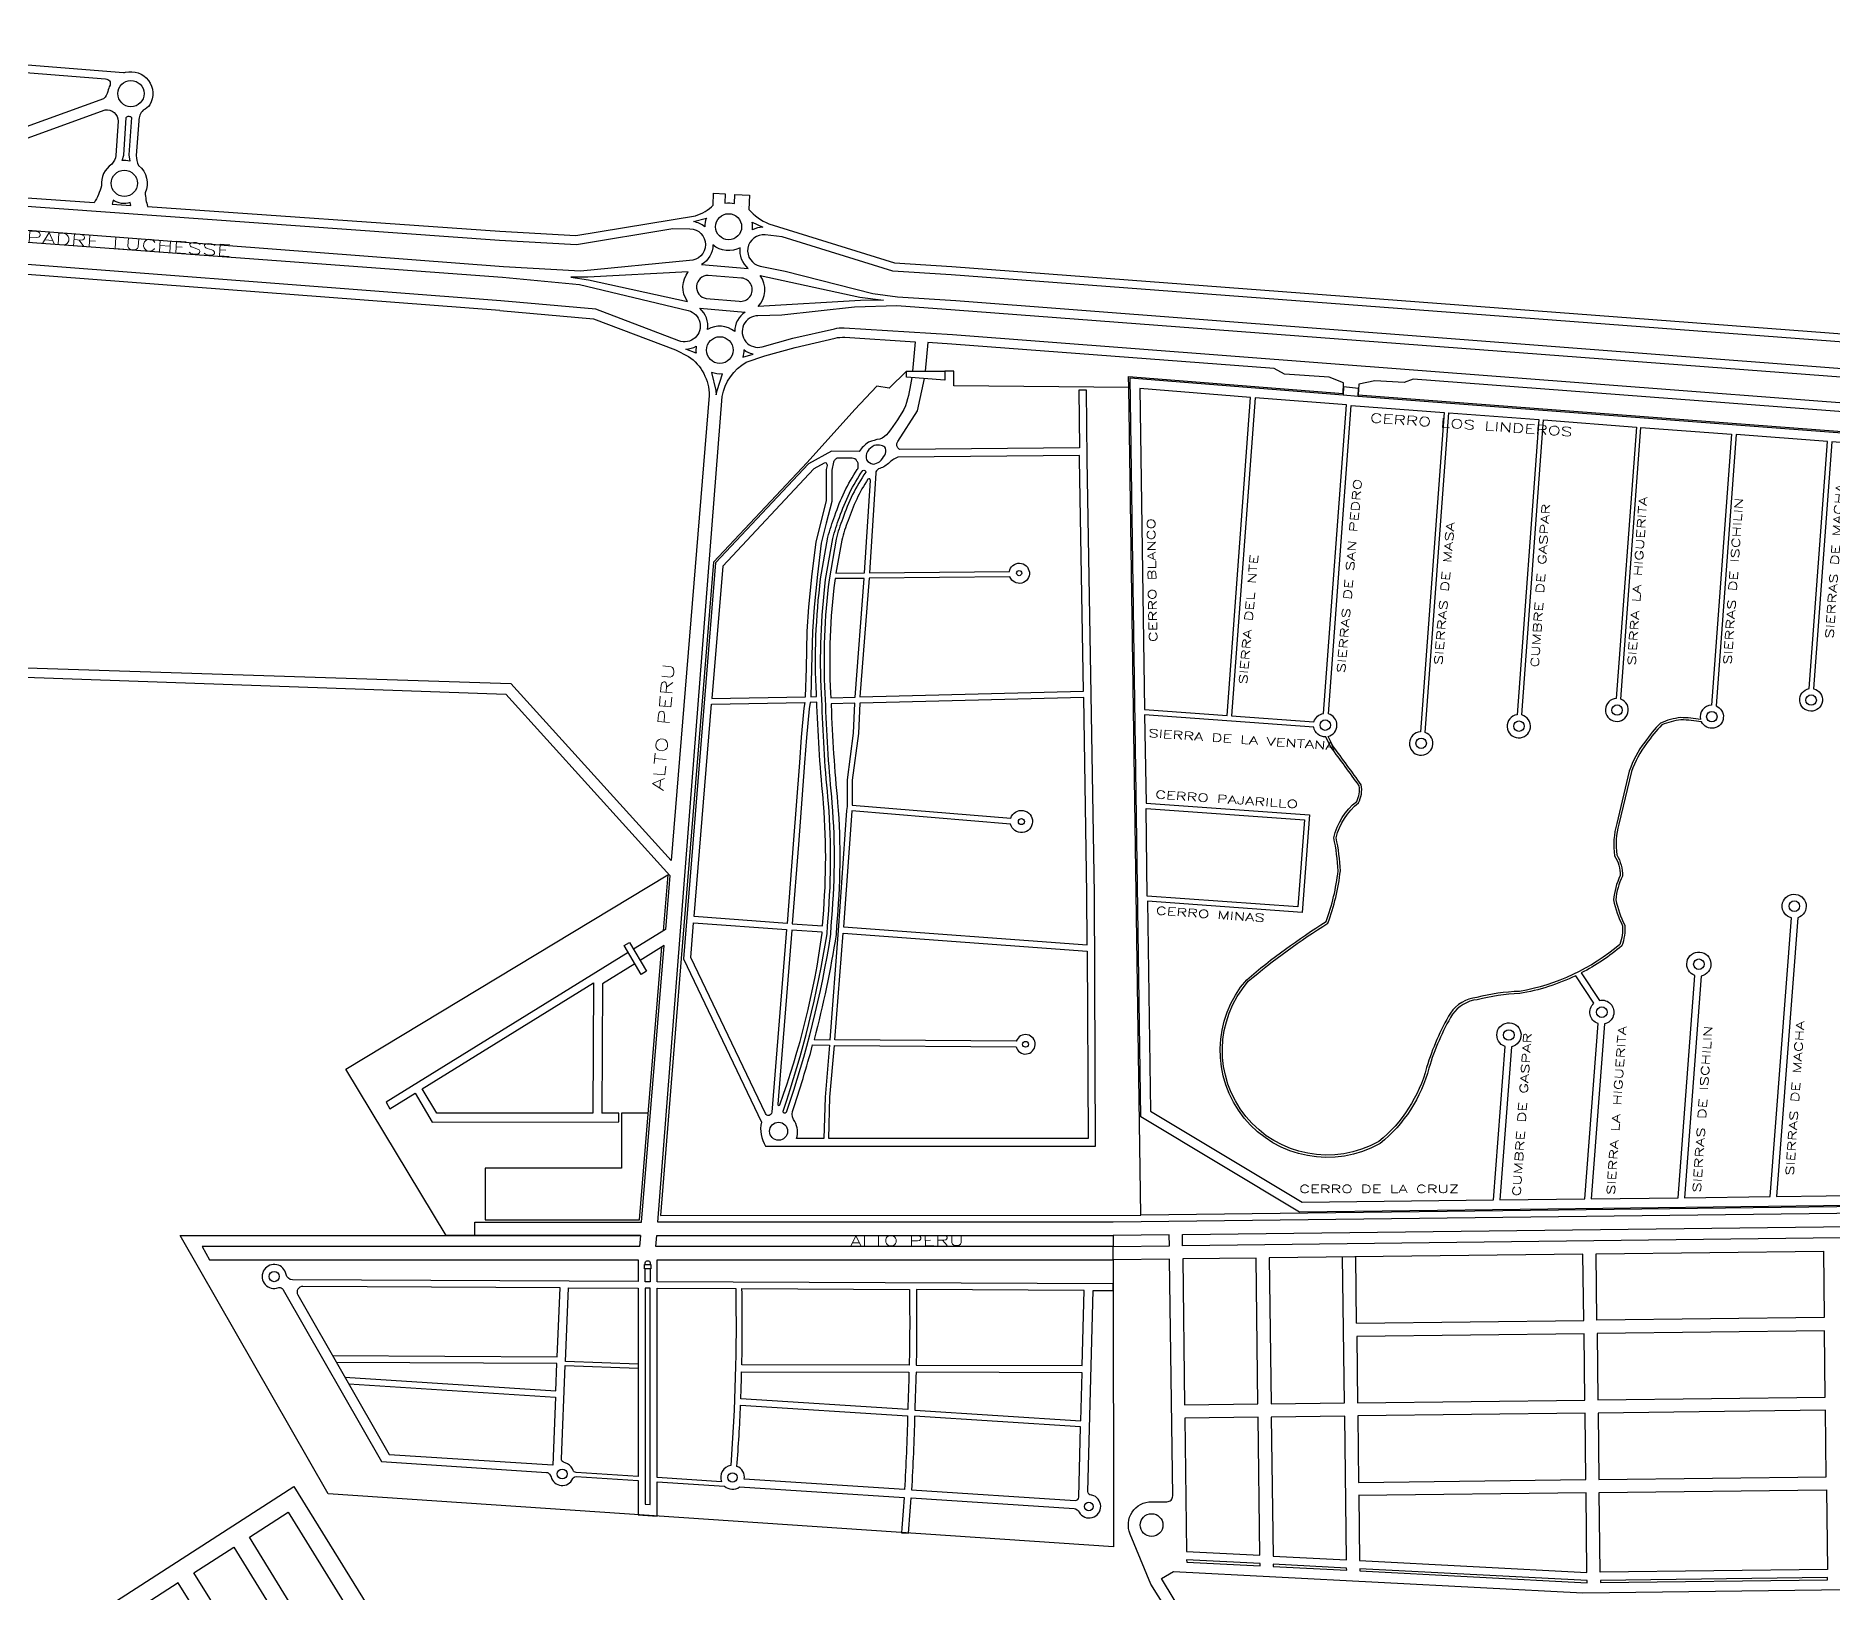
# Model space of a CAD drawing. Header units: millimetres. Extents: x 4375152 to 4409667, y 6523746 to 6549185.
# Drawn here: x 4378799 to 4380371, y 6535867 to 6537229 of the extents above; entities that cross this region are included whole.
import ezdxf

# ---------------------------------------------------------------- set-up
doc = ezdxf.new("R2010")
doc.units = ezdxf.units.MM
doc.layers.add('LINEA CALLE', color=252, linetype='Continuous')
doc.layers.add('NOMBRE CALLE', color=252, linetype='Continuous')
doc.styles.add('ROMANS', font='romans')

msp = doc.modelspace()

# ---------------------------------------------------------------- linework, layer by layer
at = {"layer": 'LINEA CALLE', "transparency": 33554687}
for points in [[(4378474.1, 6537228.7), (4378876.1, 6537196.8, 0.082167), (4378877.7, 6537196.9, -0.668009), (4378899, 6537168.5, -0.111903), (4378893.2, 6537163.7, 0.201157), (4378889.3, 6537154.4), (4378887, 6537124.2, 0.106027), (4378889.2, 6537115.4, -0.342844), (4378894.9, 6537091.5, 0.062128), (4378897.1, 6537079.4), (4379205.3, 6537058), (4379271.8, 6537054.1), (4379376.3, 6537071.5, 0.130383), (4379392, 6537080.8), (4379392.3, 6537091.3), (4379402.5, 6537090.7), (4379402.2, 6537082.5, -0.101011), (4379410.6, 6537082.1), (4379410.9, 6537090.1), (4379423.6, 6537089.3), (4379423.2, 6537077, 0.123111), (4379440.6, 6537064.4), (4379550.5, 6537030.2), (4379600.7, 6537027.1), (4381135.8, 6536911.1)], [(4379371.5, 6537060.1, -0.994463), (4379371.3, 6537032.4), (4379275.7, 6537022.9), (4379208.3, 6537026.8), (4378192.3, 6537104.4)], [(4378866.9, 6537085), (4378866.1, 6537081.5), (4378882.3, 6537080.4), (4378881.8, 6537082.9, -0.223231), (4378866.9, 6537085)], [(4379205.3, 6536988.4), (4378695.7, 6537027.3), (4378692.6, 6537027.5), (4378682, 6536838.3), (4378613, 6536840.6, 0.075462), (4378604.1, 6536839.5), (4378497, 6536810.1), (4378532.4, 6536645.1)], [(4379369.3, 6536996.5, -0.325993), (4379370.1, 6537022.5), (4379282.3, 6537017.8), (4379267.4, 6537017.8), (4379282.9, 6537015.3), (4379369.3, 6536996.5)], [(4379205.2, 6536988.4), (4379287.3, 6536981.3), (4379358.8, 6536954), (4379370.4, 6536948.4, -0.241788), (4379388.5, 6536914.1), (4379355.1, 6536507.3)], [(4382348.1, 6536215), (4381739, 6536215), (4379741.8, 6536190.9), (4379343.5, 6536190.9), (4379399.8, 6536913.4, -0.218194), (4379420.8, 6536943.3), (4379437, 6536949), (4379463.7, 6536956.3), (4379498.5, 6536964.4, -0.072184), (4379507.1, 6536965.1), (4379568.5, 6536961.2), (4379566.2, 6536935.6)], [(4379565.6, 6536929.8, -0.04174), (4379560.2, 6536905.1, -0.05117), (4379544.9, 6536881.5, -0.153076), (4379537.6, 6536876, 0.058201), (4379527.9, 6536873.3, 0.094834), (4379519.6, 6536865.3), (4379495.3, 6536865.5), (4379475.3, 6536854.5), (4379393.9, 6536767.7), (4379365.8, 6536421.4), (4379434.1, 6536278.5, 0.20543), (4379437.8, 6536257.5), (4379726.5, 6536257.6), (4379725.4, 6536478.2), (4379722.7, 6536652.7), (4379719, 6536858.2), (4379718.5, 6536918.7), (4379711.8, 6536918.7), (4379712.3, 6536868.5), (4379554.9, 6536867, -0.412715), (4379553.4, 6536874), (4379570.7, 6536900.8), (4379576.8, 6536929)], [(4379956.1, 6536913.7), (4380945.5, 6536838.7, 0.724871), (4380945.9, 6536852.9)], [(4379539, 6536870.4, 0.138003), (4379532.8, 6536870.3, 0.139584), (4379526.9, 6536865.3, 0.184153), (4379526, 6536857.9, 0.208349), (4379531.8, 6536854.2, 0.108194), (4379537.5, 6536856.2, 0.04414), (4379542.1, 6536862, 0.21716), (4379542.7, 6536868, 0.178778), (4379539, 6536870.4)], [(4380459.4, 6536866.9), (4380370.7, 6536873.6), (4380354.7, 6536657.6, -9.837434), (4380350.7, 6536657.7), (4380366.7, 6536874), (4380286.8, 6536880), (4380269.3, 6536642.6, -1.450649), (4380256.6, 6536628.6, 0.035144), (4380238.6, 6536630.4, 0.074245), (4380222, 6536626, 0.04445), (4380208.5, 6536609.6, 0.083954), (4380195.3, 6536585.1), (4380184.3, 6536539.1, 0.105013), (4380182.5, 6536512.2, -0.142698), (4380187.4, 6536493.7, 0.097762), (4380181.7, 6536473, 0.071928), (4380189.5, 6536450.9, -0.100465), (4380186.9, 6536432.8, -0.057251), (4380151.4, 6536409), (4380167.2, 6536385, -1.001919), (4380171.6, 6536364.4), (4380160, 6536211.4), (4380236.1, 6536212.4), (4380250.8, 6536406.7, -7.561961), (4380256.3, 6536406.3), (4380241.6, 6536212.4), (4380316.8, 6536213.3), (4380335.3, 6536457.1, -7.520241), (4380340.8, 6536457.3), (4380322.3, 6536213.4), (4380409, 6536214.5)], [(4379482.3, 6536650.8), (4379482.2, 6536653.1, -0.043803), (4379485.9, 6536753.9), (4379492.3, 6536790.1, -0.035369), (4379498.4, 6536809, -0.069146), (4379518, 6536849.4, 0.155793), (4379518.8, 6536852.3), (4379518.8, 6536853.7, 0.12328), (4379518.1, 6536856.1), (4379517.7, 6536856.8, 0.267511), (4379513.4, 6536859.3), (4379500.7, 6536859.4, 0.183799), (4379499.4, 6536858.9), (4379498.9, 6536858.4, 0.154607), (4379497.3, 6536855.9), (4379495.6, 6536848.8), (4379495.7, 6536821.4), (4379490.7, 6536802.6), (4379486.4, 6536785.1), (4379483.1, 6536757.6), (4379480.2, 6536729), (4379478.7, 6536707.6), (4379477.9, 6536675.4), (4379477.3, 6536650.7), (4379482.3, 6536650.8)], [(4379328.2, 6536179.3), (4379327.4, 6536169.6), (4378944.7, 6536169.6), (4378951.3, 6536158.1), (4379326.4, 6536158.1), (4379326.4, 6536139), (4379023.8, 6536140.5, -0.339054), (4379018.2, 6536145.3, 2.450879), (4379009.9, 6536133.1), (4379011.9, 6536133.7, -0.347638), (4379015.3, 6536132.3), (4379016.8, 6536129.6), (4379101.7, 6535981.5), (4379246.2, 6535972.1, -0.250536), (4379248.6, 6535970.6), (4379250, 6535968.3, 0.718468), (4379269, 6535966.6, -0.315249), (4379271.9, 6535968.4), (4379326.4, 6535964.9), (4379326.4, 6535934.9), (4379342.8, 6535933.8), (4379342.8, 6535963.9), (4379401.7, 6535960.1, 0.357665), (4379414.9, 6535959.3), (4379558.9, 6535950, -0.004028), (4379556.7, 6535919.3), (4379562.8, 6535918.9, 0.004018), (4379565, 6535949.7), (4379707.6, 6535940.5, -0.249799), (4379712, 6535937.2, 1.507414), (4379723.2, 6535952.2), (4379722.7, 6535952.2, -0.422045), (4379719.7, 6535955.3), (4379724.4, 6536131.3), (4379741.8, 6536131.2), (4379741.8, 6536136.9), (4379342.8, 6536138.9), (4379342.8, 6536158.1), (4379741.8, 6536158.1), (4379742.2, 6535906.8), (4379054.9, 6535953.3), (4378925.4, 6536179.3), (4379328.2, 6536179.3), (4379183.3, 6536179.3), (4379183.3, 6536190.9), (4379329.2, 6536190.9), (4379349, 6536433), (4379327.9, 6536419.9)], [(4378429, 6536224.2), (4378726.7, 6535767.6), (4379025.1, 6535959.7), (4379112.5, 6535818.3), (4379139.9, 6535855.6), (4379808.4, 6535821), (4379774.9, 6535874.3), (4379756.7, 6535918.1, -0.535455), (4379775.5, 6535946.4), (4379788.9, 6535946.4, 0.417946), (4379793.9, 6535951.5), (4379791.2, 6536158.7), (4379741.8, 6536158.1), (4379741.8, 6536169.6), (4379341.8, 6536169.6), (4379342.6, 6536179.3), (4379741.8, 6536179.3)], [(4379896.5, 6535807.5, 0.420297), (4379890.7, 6535797.8), (4379925.3, 6535740.7), (4379883.2, 6535715.8), (4379841.3, 6535784.8), (4379870.6, 6535798.9), (4379871.1, 6535798.8), (4379871.6, 6535808.8), (4379868.5, 6535809), (4379836.1, 6535793.3), (4379784.1, 6535879.1), (4379794.7, 6535885.3), (4380152.8, 6535866.8), (4380454.2, 6535870.4), (4380450.3, 6536178.1), (4379802.6, 6536170.3), (4379802.6, 6536180.1), (4380460.8, 6536188.1), (4380466, 6535775.2, 0.144679), (4380463, 6535759.7)], [(4379332.3, 6536153.9), (4379332.3, 6536155.5, -0.774978), (4379336.9, 6536155.5), (4379336.9, 6536153.9)], [(4379058.9, 6536074.3), (4379255.5, 6536073.3), (4379258, 6536133.6), (4379032.9, 6536134.8, 0.577955), (4379028.5, 6536127.3), (4379108.4, 6535987.8), (4379251.6, 6535978.6)], [(4379326.4, 6536066.6), (4379262.6, 6536069), (4379265.3, 6536133.6), (4379326.4, 6536133.3), (4379326.4, 6535968.5), (4379271.9, 6535972, -0.286891), (4379269.3, 6535973.8), (4379268.8, 6535975.1, 0.218957), (4379262.3, 6535980.4), (4379260.9, 6535981, -0.313523), (4379259.1, 6535983.9), (4379262.4, 6536065.5), (4379326.4, 6536063.1)], [(4379713.5, 6536017.3), (4379714.7, 6536059.2), (4379569.4, 6536059.6, -0.004466), (4379568.2, 6536026.6), (4379713.5, 6536017.3)], [(4379713.4, 6536011.8), (4379568.1, 6536021.2, -0.008404), (4379565.4, 6535956.7), (4379708.6, 6535947.6, 0.42516), (4379711.8, 6535950.5), (4379713.4, 6536011.8)]]:
    msp.add_lwpolyline(points, format="xyb", dxfattribs=at)
for points in [[(4378731.2, 6537201.4), (4378860.3, 6537191.1, -0.531727), (4378864.2, 6537185.6, 0.075226), (4378862.2, 6537180.2, -0.188428), (4378858.4, 6537173.7), (4378736.6, 6537129.7, -0.06422), (4378709.6, 6537123.1, -0.052638), (4378695.6, 6537123.2, -0.410357), (4378690.8, 6537128.9), (4378691.9, 6537141.1), (4378693.5, 6537154.3, -0.39869), (4378698.7, 6537158.8), (4378717.2, 6537157.6, 0.370329), (4378722.4, 6537161.5)], [(4378871.4, 6537154.2), (4378869.4, 6537124.2, -0.136593), (4378865.7, 6537116.5, 0.282134), (4378856.8, 6537097.6, -0.068134), (4378850.2, 6537082.6), (4378690.7, 6537093.7), (4378682, 6537095.3), (4378665.2, 6537101.4, 0.071637), (4378662.6, 6537104.6, -0.389717), (4378674, 6537115.3, 0.029881), (4378710.7, 6537113.5, 0.064003), (4378740, 6537120.7), (4378859.9, 6537164, -0.449747)], [(4378874.7, 6537119.7), (4378876.3, 6537124.5), (4378878.4, 6537157.5, -0.465045), (4378883, 6537157.3), (4378880.6, 6537124.6), (4378881.4, 6537119.2, 0.085102)], [(4378088.3, 6537075.3), (4378087.5, 6537079.5, -0.488958), (4378093.9, 6537088.8), (4378153.3, 6537094.7), (4378191, 6537092.5), (4379207.7, 6537017.8), (4379274.9, 6537011.4), (4379370.1, 6536988.4, -1.06647), (4379361.9, 6536962.1), (4379289.3, 6536989.8), (4379206, 6536997.1), (4378696.3, 6537036), (4378328.3, 6537063), (4378143.8, 6537078.6)], [(4379384.5, 6537061.8, 0.133032), (4379374.8, 6537066.3), (4379385.9, 6537069.3, 0.091988)], [(4379426, 6537065.7), (4379435.2, 6537061.4, 0.116209), (4379426.2, 6537059, 0.080398)], [(4379391.7, 6537046, -0.261053), (4379381.8, 6537028.7), (4379422.6, 6537025.4, -0.253505), (4379415.6, 6537043.5, -0.314673)], [(4381096.3, 6536906.9), (4379600.2, 6537019.7), (4379549.2, 6537022.9), (4379452.2, 6537053), (4379437.4, 6537054.7, 0.957682), (4379433.1, 6537027.4), (4379454.8, 6537023), (4379531.5, 6537003.3), (4379553.2, 6537000.6), (4379604.3, 6536997.4), (4380984.3, 6536891.4), (4381046.9, 6536887.3, 0.013052), (4381066.5, 6536888.7), (4381120.8, 6536895), (4381156.6, 6536897.8, 0.456594), (4381157.3, 6536903.1), (4381136, 6536904.6)], [(4379416.7, 6537016.9), (4379387.5, 6537019.2, 0.921383), (4379385.8, 6536999), (4379414.5, 6536996.6, 1.027517)], [(4379433.1, 6537019.1), (4379520.3, 6537000.3), (4379540.9, 6536997.5), (4379520.7, 6536997.3), (4379431.2, 6536992.1, 0.360629)], [(4379387, 6536971.9, 0.259861), (4379380.1, 6536990.5), (4379420, 6536987.2, 0.252525), (4379410.7, 6536970.2, 0.31255)], [(4380971, 6536862.5), (4381053.1, 6536856.8), (4381122.9, 6536851.6), (4381151.3, 6536848.2, 0.439881), (4381151.9, 6536851.9, 0.060465), (4381144.7, 6536856.5), (4381046.5, 6536879.8), (4380983.5, 6536884.5), (4379603.7, 6536988.7), (4379552.7, 6536992.7), (4379515.5, 6536991.5), (4379452, 6536984.5), (4379431.1, 6536984, 1.144958), (4379434.8, 6536956.8), (4379461.7, 6536964.3), (4379497.9, 6536972.6, -0.072184), (4379506.5, 6536973.3), (4379601.3, 6536967.4)], [(4379376.9, 6536951.2), (4379368, 6536954.6, 0.1171), (4379377.1, 6536957.4, 0.073541)], [(4379417.7, 6536947.7), (4379426.8, 6536950.2, -0.112167), (4379418.6, 6536954.1, -0.077197)], [(4379390.5, 6536934.3), (4379394.2, 6536918.5), (4379394.4, 6536914.7), (4379395.3, 6536918.6), (4379400, 6536933.1, -0.116467)], [(4380004.4, 6536928.6), (4379996.5, 6536925.6), (4379970.9, 6536926.9), (4379956.7, 6536924), (4379956.2, 6536914.8), (4380945.6, 6536839.8, 0.611284), (4380945.9, 6536852.9), (4380788.9, 6536864.4), (4380783.8, 6536869.3)], [(4380035.4, 6536899.1), (4380114.3, 6536893.1), (4380095.2, 6536634.9, 9.843533), (4380099.3, 6536634.7), (4380118.3, 6536892.8), (4380199.6, 6536886.6), (4380182, 6536649.1, 9.830023), (4380186, 6536648.5), (4380203.6, 6536886.3), (4380282.8, 6536880.3), (4380265.3, 6536643.3, 0.476575), (4380255.8, 6536630.8, 0.033204), (4380238.5, 6536632.4, 0.076458), (4380220.8, 6536627.6, 0.045127), (4380206.9, 6536610.8, 0.084042), (4380193.4, 6536585.6), (4380182.4, 6536539.6, 0.10644), (4380180.6, 6536511.5, -0.142382), (4380185.5, 6536494.2, 0.096917), (4380179.7, 6536472.9, 0.07143), (4380187.5, 6536450.3, -0.094998), (4380185.2, 6536433.9, -0.133387), (4380097.3, 6536392.9, 0.052607), (4380059.9, 6536387.6, 0.211609), (4380036.9, 6536373.9, 0.060373), (4380016.1, 6536326.4, -0.159575), (4379974.2, 6536261.5, -0.844494), (4379860.1, 6536401.7, -0.036637), (4379929.8, 6536452.6, 0.060921), (4379940.6, 6536498.3, 0.042052), (4379936.9, 6536527.3, -0.168428), (4379956.5, 6536557.8, 0.168586), (4379958.9, 6536573.5, 0.006106), (4379934.1, 6536607.6), (4379929.9, 6536615.9, 0.769998), (4379930.1, 6536635.7), (4379950, 6536905.5), (4380031.4, 6536899.4), (4380010.7, 6536620, 9.825914), (4380014.8, 6536619.4)], [(4379866.1, 6536912.2), (4379845.5, 6536633.9), (4379917.5, 6536628.7, -0.298015), (4379926, 6536636), (4379946, 6536905.9)], [(4379390.7, 6536649.1), (4379472.7, 6536650.6), (4379473.4, 6536675.5), (4379474.2, 6536707.8), (4379475.6, 6536729.4), (4379478.5, 6536758.1), (4379481.9, 6536785.9), (4379486.3, 6536803.7), (4379491.1, 6536822), (4379491, 6536849.3), (4379491.8, 6536852.8, 0.652), (4379488.9, 6536855), (4379480, 6536850.1), (4379400.2, 6536765)], [(4379716, 6536655.4), (4379712.4, 6536858.1), (4379712.4, 6536861.7), (4379553.4, 6536860.2, 0.121184), (4379545.2, 6536854.6, -0.109297), (4379536.5, 6536850, 0.245991), (4379534.1, 6536846.1), (4379528.6, 6536758.9), (4379651, 6536760.1, -7.342984), (4379651.5, 6536755.4), (4379528.3, 6536754.3), (4379520.3, 6536650.5)], [(4379455.8, 6536287, -0.814991), (4379453, 6536288.1, 0.042751), (4379491.6, 6536443.3), (4379491.8, 6536450.3, 0.043666), (4379492.8, 6536557.3, -0.016278), (4379487.1, 6536642.9), (4379486.6, 6536653.3, -0.043757), (4379490.3, 6536753.3), (4379496.6, 6536789.2, -0.035372), (4379502.5, 6536807.5, -0.072594), (4379522.8, 6536848.6, -0.658613), (4379525.3, 6536847, 0.072991), (4379505.3, 6536806.5, 0.035377), (4379499.5, 6536788.6), (4379493.3, 6536752.9, 0.043724), (4379489.6, 6536653.5), (4379490.1, 6536643.1, 0.016289), (4379495.8, 6536557.6, -0.043637), (4379494.8, 6536450.1), (4379494.6, 6536443, -0.042846)], [(4379524.4, 6536758.9), (4379529.5, 6536839.9, 0.73205), (4379527.3, 6536841, 0.066893), (4379510, 6536804.8, 0.035389), (4379504.4, 6536787.5), (4379499.3, 6536758.6)], [(4379516.1, 6536650.4), (4379524.1, 6536754.2), (4379498.5, 6536754), (4379498.2, 6536752.1, 0.043671), (4379494.5, 6536653.7), (4379494.7, 6536649.8)], [(4379716.1, 6536649.9), (4379520.1, 6536645), (4379519, 6536618.5), (4379513.6, 6536577.6), (4379513.6, 6536555.9), (4379652.3, 6536544.4, -7.489932), (4379652.1, 6536539.3), (4379513.1, 6536550.8), (4379513.1, 6536550.6), (4379505.9, 6536449.3), (4379719, 6536433.5), (4379718.8, 6536478.2)], [(4379487.4, 6536450.1), (4379487.4, 6536450.6, 0.043709), (4379488.5, 6536556.9, -0.016263), (4379482.7, 6536642.8), (4379482.6, 6536645.8), (4379476.7, 6536645.7), (4379475.8, 6536640), (4379473.5, 6536614.9), (4379471.8, 6536592.9), (4379466.6, 6536521.4), (4379461.1, 6536452)], [(4379494.2, 6536350.5), (4379501.5, 6536446.1), (4379508.9, 6536551.1), (4379509.4, 6536554.5), (4379509.4, 6536577.9), (4379514.8, 6536618.8), (4379515.9, 6536644.9), (4379495, 6536644.3), (4379495.1, 6536643.3, 0.016307), (4379500.8, 6536558, -0.043589), (4379499.7, 6536449.8), (4379499.5, 6536442.6, -0.02482), (4379480.2, 6536350.8)], [(4380162.4, 6536382.5), (4380146.6, 6536406.6, -0.069185), (4380097.5, 6536390.9, 0.052976), (4380060.3, 6536385.6, 0.211951), (4380038.6, 6536372.8, 0.060235), (4380018.1, 6536325.8, -0.159841), (4379975.4, 6536259.8, -0.845937), (4379858.7, 6536403.1, -0.036408), (4379928.2, 6536453.9, 0.059824), (4379938.6, 6536498.3, 0.042481), (4379934.9, 6536527.3, -0.168542), (4379954.9, 6536559.1, 0.158851), (4379957, 6536572.8, 0.006065), (4379932.4, 6536606.5), (4379927.8, 6536615.6, -0.375987), (4379917.3, 6536624), (4379769.4, 6536634.8), (4379770.6, 6536557.6), (4379913.5, 6536547.2), (4379907.2, 6536461.8), (4379771.8, 6536471.7), (4379774.5, 6536288), (4379907.2, 6536208.4), (4380074.6, 6536210.4), (4380084.8, 6536344.7, -7.558287), (4380090.3, 6536344.4), (4380080.1, 6536210.5), (4380154.5, 6536211.4), (4380166.1, 6536364.7, -0.576452)], [(4379456.1, 6536446.9), (4379443.3, 6536287.1, -0.76631), (4379437.6, 6536286.1), (4379372.3, 6536422.6), (4379374.8, 6536452.8)], [(4379487.2, 6536444.6), (4379460.7, 6536446.5), (4379448.4, 6536294.1, 0.832188), (4379450.2, 6536293.7, 0.053764), (4379487.2, 6536443.7)], [(4379493, 6536264.1), (4379494, 6536300.2), (4379498, 6536345.6), (4379656.9, 6536344.5, 6.933722), (4379657.1, 6536349.3), (4379498.4, 6536350.5), (4379505.5, 6536443.9), (4379719.1, 6536428.1), (4379719.9, 6536264.2)], [(4379463.4, 6536278.9, -0.2426), (4379461.2, 6536287.7, 0.016128), (4379478.9, 6536346), (4379493.8, 6536345.7), (4379489.8, 6536300.4), (4379488.8, 6536264.1), (4379464.9, 6536264.1, 0.193929)], [(4379342.8, 6536133.2), (4379411.6, 6536132.9, -0.023055), (4379407.3, 6535978, 0.48355), (4379399.2, 6535963.9), (4379342.8, 6535967.5)], [(4379417.1, 6536132.8), (4379563.6, 6536132.1, -0.00899), (4379563.4, 6536065.9), (4379417, 6536066.3, 0.009856)], [(4379569.7, 6536132.1, -0.008958), (4379569.5, 6536065.9), (4379714.8, 6536065.5), (4379716.6, 6536131.3)], [(4379416.8, 6536060), (4379563.2, 6536059.6, -0.00443), (4379562.1, 6536027), (4379416.1, 6536036.4, 0.003496)], [(4379415.9, 6536031), (4379562, 6536021.6, -0.008432), (4379559.3, 6535957.1), (4379419.1, 6535966.1, 0.346363), (4379412.7, 6535977.3, 0.007972)]]:
    msp.add_lwpolyline(points, format="xyb", close=True, dxfattribs=at)
for points in [[(4378689.6, 6537087), (4379204.8, 6537050.2), (4379272.2, 6537046.3), (4379356.5, 6537060.2), (4379371.5, 6537060.1)], [(4379416.6, 6537079.6), (4379416.6, 6537079.6)], [(4381178.2, 6536683.6), (4381593, 6536652.1), (4381602.6, 6536791.1), (4381706, 6536784.2), (4381705.9, 6536725.6), (4382342.3, 6536726.1), (4382342.3, 6536220.8), (4381738.9, 6536220.8), (4379766.1, 6536197), (4379755.6, 6536921.1), (4379755.4, 6536930.7), (4379943.2, 6536915.8), (4379943.5, 6536925.3), (4379930.7, 6536930.3), (4379891.6, 6536932.8), (4379882.6, 6536937.8), (4379600.7, 6536959.2), (4379579.7, 6536960.5), (4379577.4, 6536935.6)], [(4379561.1, 6536935.6), (4379594.7, 6536935.6), (4379594.7, 6536927.6), (4379561.1, 6536930.2), (4379561.1, 6536935.6), (4379546, 6536920.6), (4379535, 6536922.2), (4379515.8, 6536902), (4379474.1, 6536855.7), (4379392.3, 6536768.5), (4379364, 6536421.6), (4379345.9, 6536196.7), (4379766.1, 6536197), (4379755.6, 6536921.1), (4379602.5, 6536922.5), (4379602.5, 6536935.6), (4379594.7, 6536935.6)], [(4381178.1, 6536682.5), (4381594, 6536650.9), (4381603.6, 6536789.9), (4381704.9, 6536783.2), (4381704.7, 6536724.5), (4382341.2, 6536725), (4382341.2, 6536221.9), (4381738.9, 6536221.9), (4379904.9, 6536199.8), (4379766, 6536283.1), (4379756.6, 6536929.5), (4379943.2, 6536914.7), (4379956.1, 6536913.7), (4379956.5, 6536920.2), (4379943.4, 6536921.8), (4379943.2, 6536914.7)], [(4378532.4, 6536645.1), (4378665.1, 6536680.1), (4379214.8, 6536662.2), (4379355.1, 6536507.3)], [(4378534.1, 6536637.3), (4378666, 6536672.1), (4379210.4, 6536652.8), (4379354.1, 6536494.3), (4379350.2, 6536447.1), (4379322.2, 6536429.8)], [(4380010.3, 6536614.3), (4380010.3, 6536614.2)], [(4379183.3, 6536179.3), (4379158.2, 6536179.3), (4379070.6, 6536324.9), (4379352.1, 6536494.8), (4379348.1, 6536445.8)], [(4379335, 6536286.4), (4379311.8, 6536286.4), (4379311.8, 6536238.1), (4379192.3, 6536238.1), (4379192.3, 6536192.9), (4379327.3, 6536192.9), (4379346.9, 6536431.7)], [(4379317.6, 6536426.9), (4379105.7, 6536295.9), (4379108.9, 6536290.1), (4379131.1, 6536303.8), (4379146.1, 6536278.5), (4379309.2, 6536278.8), (4379309.2, 6536286.4), (4379294.5, 6536286.4)], [(4379323.4, 6536417.1), (4379295, 6536399.6), (4379294.5, 6536286.4)], [(4379954.8, 6536102.5), (4380153.6, 6536104.9), (4380152.9, 6536163), (4379878.4, 6536159.7), (4379880, 6536032), (4379944.2, 6536032.8), (4379942.6, 6536160.5)], [(4379336.9, 6536150.2), (4379336.9, 6536138.9), (4379332.3, 6536138.9), (4379332.3, 6536150.2)], [(4379802.7, 6536158.8), (4379804.3, 6536031.1), (4379868.5, 6536031.9), (4379866.9, 6536159.6), (4379802.7, 6536158.8)], [(4379955, 6536091), (4379955.7, 6536032.9), (4380154.5, 6536035.3), (4380153.8, 6536093.4), (4379955, 6536091)], [(4380364.1, 6536096), (4380165.3, 6536093.6), (4380166, 6536035.5), (4380364.8, 6536037.9), (4380364.1, 6536096)], [(4379069.6, 6536055.5), (4379254.2, 6536043.5), (4379255.2, 6536067.3), (4379062.3, 6536068.2)], [(4379073, 6536049.6), (4379254, 6536037.9), (4379251.6, 6535978.5)], [(4379956.5, 6535963.3), (4380155.4, 6535965.7), (4380154.7, 6536023.8), (4379955.9, 6536021.4), (4379956.6, 6535963.3)], [(4380365.7, 6535968.3), (4380365, 6536026.4), (4380166.2, 6536024), (4380166.9, 6535965.9), (4380365.6, 6535968.3)], [(4380365.9, 6535956.8), (4380366.8, 6535887.2), (4380167.9, 6535884.8), (4380167.1, 6535954.4), (4380365.8, 6535956.8)], [(4380366.9, 6535880), (4380168.1, 6535877.5), (4380168.1, 6535875.6), (4380366.9, 6535878), (4380366.9, 6535880)]]:
    msp.add_lwpolyline(points, dxfattribs=at)
for points in [[(4379769.4, 6536639.5), (4379841.5, 6536634.2), (4379862.1, 6536912.5), (4379765.3, 6536920.2)], [(4379472.1, 6536645.6), (4379471.2, 6536640.6), (4379469, 6536615.3), (4379467.3, 6536593.2), (4379462, 6536521.7), (4379456.6, 6536452.4), (4379375.2, 6536458.3), (4379390.3, 6536644.1)], [(4379770.6, 6536553), (4379909.2, 6536542.9), (4379903.5, 6536466.7), (4379771.7, 6536476.3)], [(4379328.9, 6536407.6), (4379314.1, 6536432.9), (4379318.7, 6536435.7), (4379333.5, 6536410.5)], [(4379137.3, 6536307.7), (4379287.1, 6536400.3), (4379286.6, 6536286.4), (4379150.1, 6536286.2)], [(4379790.9, 6536179.9), (4379741.8, 6536179.3), (4379741.8, 6536169.6), (4379791.1, 6536170.2)], [(4379331.8, 6536153.9), (4379337.4, 6536153.9), (4379337.4, 6536150.2), (4379331.8, 6536150.2)], [(4379332.3, 6536133.3), (4379332.3, 6535944.2), (4379336.9, 6535943.9), (4379336.9, 6536133.2)], [(4379057.5, 6535799.2), (4378986.1, 6535915.4), (4379020, 6535937.3), (4379091.3, 6535822)], [(4378937.4, 6535884.1), (4378972.6, 6535906.7), (4379044.2, 6535790.2), (4379010.3, 6535767.3)], [(4378997, 6535758.3), (4378923.9, 6535875.4), (4378895.8, 6535857.4), (4378971, 6535740.7)]]:
    msp.add_lwpolyline(points, close=True, dxfattribs=at)
at = {"layer": 'LINEA CALLE', "linetype": 'ByBlock', "transparency": 33554687}
for points in [[(4380363.9, 6536107.5), (4380165.1, 6536105.1), (4380164.4, 6536163.2), (4380363.2, 6536165.6), (4380364, 6536107.5)], [(4379954.8, 6536102.5), (4379954.1, 6536160.6)], [(4379806, 6535902.8), (4379870.2, 6535899.5), (4379868.7, 6536020.4), (4379804.5, 6536019.6), (4379806, 6535902.8)], [(4379956.7, 6535951.8), (4379957.5, 6535895), (4380156.4, 6535884.6), (4380155.6, 6535954.2), (4379956.6, 6535951.8)], [(4379881.9, 6535889.7), (4379946.2, 6535886.4), (4379946.1, 6535888.4), (4379881.9, 6535891.7), (4379881.9, 6535889.7)]]:
    msp.add_lwpolyline(points, dxfattribs=at)
for points in [[(4379880.2, 6536020.5), (4379881.7, 6535898.9), (4379946, 6535895.6), (4379944.4, 6536021.3)], [(4379806.1, 6535895.6), (4379806.2, 6535893.6), (4379870.4, 6535890.3), (4379870.4, 6535892.3)], [(4379957.6, 6535887.8), (4379957.7, 6535885.8), (4380156.6, 6535875.4), (4380156.6, 6535877.5)]]:
    msp.add_lwpolyline(points, close=True, dxfattribs=at)
at = {"layer": 'LINEA CALLE', "transparency": 33554687}
for centre, radius in [((4378882.5, 6537178.3), 11.5), ((4378876.7, 6537099.8), 11.5), ((4379405.4, 6537061.8), 11.4), ((4379397.7, 6536953.9), 11.7), ((4379659.6, 6536758.8), 2.25), ((4380352.5, 6536647.7), 4.56), ((4380182.7, 6536639), 4.56), ((4380265.6, 6536633.2), 4.56), ((4379927.4, 6536625.8), 4.56), ((4380096.9, 6536624.9), 4.56), ((4380011.3, 6536609.9), 4.56), ((4379661.6, 6536541.4), 2.66), ((4380337.8, 6536467.4), 4.63), ((4380254.3, 6536416.6), 4.63), ((4380169.4, 6536374.7), 4.63), ((4380088, 6536354.7), 4.63), ((4379665.2, 6536346.6), 2.57), ((4379449.1, 6536270.5), 7.85), ((4379007.8, 6536143.4), 4.49), ((4379259.8, 6535970.7), 4.32), ((4379408.8, 6535967.7), 4.08), ((4379720.5, 6535942.2), 3.73), ((4379775.5, 6535926), 9.9)]:
    msp.add_circle(centre, radius, dxfattribs=at)

# ---------------------------------------------------------------- texts
at = {"layer": 'NOMBRE CALLE', "transparency": 33554687, "style": 'ROMANS', "width": 1.5}
for s, height, rotation, p in [('AV. PADRE LUCHESSE', 10.1, 356.0324, (4378750.7, 6537050.9)), ('CERRO LOS LINDEROS', 8, 356, (4379966.4, 6536890.7)), ('SIERRAS DE SAN PEDRO', 7, 85, (4379944.5, 6536671.1)), ('SIERRA LA HIGUERITA', 7, 86, (4380198.8, 6536677.8)), ('SIERRAS DE ISCHILIN', 7, 86, (4380282.7, 6536678.5)), ('SIERRAS DE MACHA', 7, 86, (4380371.9, 6536701.3)), ('CUMBRE DE GASPAR', 7, 86, (4380114, 6536676)), ('CERRO BLANCO', 7, 91, (4379780.3, 6536698.5)), ('SIERRAS DE MASA', 7, 85, (4380029.6, 6536678.1)), ('SIERRA DEL NTE', 7, 85, (4379858.8, 6536661.3)), ('ALTO PERU', 10.1, 85, (4379348.4, 6536568)), ('SIERRA DE LA VENTANA', 7, 356, (4379772.5, 6536615.4)), ('CERRO PAJARILLO', 7, 356, (4379778.5, 6536561.8)), ('CERRO MINAS', 7, 356, (4379779, 6536460.2)), ('SIERRAS DE MACHA', 7, 86, (4380337.1, 6536231.4)), ('CUMBRE DE GASPAR', 7, 86, (4380098, 6536213.3)), ('SIERRA LA HIGUERITA', 7, 86, (4380180.6, 6536214.7)), ('SIERRAS DE ISCHILIN', 7, 86, (4380255.8, 6536216.7)), ('ALTO PERU', 9, 0.3809, (4379511.6, 6536169.9))]:
    msp.add_text(s, height=height, rotation=rotation, dxfattribs=at).set_placement(p)
msp.add_text('CERRO DE LA CRUZ', height=7, dxfattribs=at).set_placement((4379904.6, 6536216.5))

doc.saveas('drawing.dxf')
